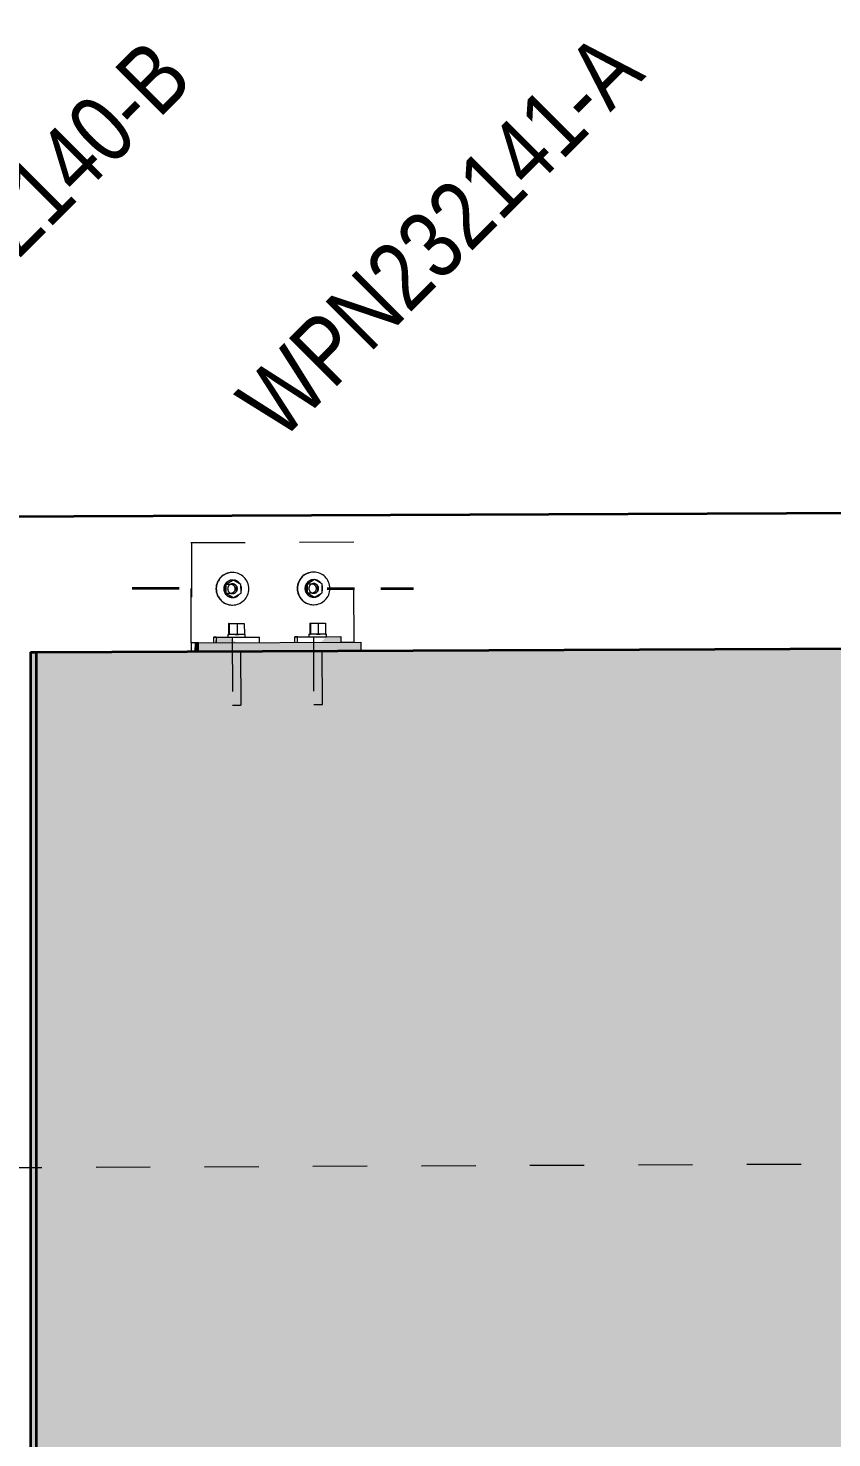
# Model space of a CAD drawing. Header units: metres. Extents: x 0 to 53, y 3 to 547.
# Drawn here: x 44.638 to 46.119, y 19.806 to 22.404 of the extents above; entities that cross this region are included whole.
import ezdxf

# ---------------------------------------------------------------- set-up
doc = ezdxf.new("R2010")
doc.units = ezdxf.units.M
doc.linetypes.add('JacobsDash', pattern=[0.0045, 0.003, -0.0015])
for name, color, linetype, lineweight in [('A-DETL', 7, 'Continuous', 13), ('A-GENM', 7, 'Continuous', 35), ('S-FNDN', 7, 'Continuous', 50), ('S-FNDN-IDEN', 7, 'Continuous', 18), ('S-FSTN', 7, 'Continuous', 18)]:
    doc.layers.add(name, color=color, linetype=linetype, lineweight=lineweight)
doc.styles.add('Arial Narrow_2', font='ARIALN.TTF', dxfattribs={"height": 0.125})

# ---------------------------------------------------------------- blocks, each defined once
blk = doc.blocks.new('BR08_20_GEN_WPC_PrecastPanel_Wall__4point - BR08_20_GEN_WPC_PrecastPanel_Wall__4point-8633951-DRG-2873194 - ELEVATION - FASCIA PANEL AT ABUTMENT B AND B2')
at = {"layer": 'A-GENM', "true_color": 0xc0c0c0}
for points in [[(-1099.7629, 14.7125), (-1099.7629, 21.2644), (-1102.1376, 21.254), (-1102.1376, 14.769), (-1101.0987, 14.7443)], [(-1102.1483, 21.254), (-1102.1376, 21.254), (-1101.8652, 21.2553)], [(-1102.1483, 14.769), (-1102.1376, 14.769), (-1102.1376, 21.254), (-1102.1483, 21.254), (-1102.1483, 15.1963)]]:
    blk.add_hatch(color=9, dxfattribs=at).paths.add_polyline_path(points)
at = {"layer": 'A-GENM'}
for p, q in [((-1102.1376, 21.254), (-1099.7629, 21.2644)), ((-1102.1483, 21.254), (-1102.1376, 21.254)), ((-1102.1483, 21.254), (-1102.1483, 14.769)), ((-1102.1376, 14.769), (-1102.1376, 21.254))]:
    blk.add_line(p, q, dxfattribs=at)
blk = doc.blocks.new('30_SFD_XSO_GeometryDataPoint_xyz_CS - 30_SFD_XSO_GeometryDataPoint_xyz_CS-V20-DRG-2873194 - ELEVATION - FASCIA PANEL AT ABUTMENT B AND B2')
at = {"layer": 'S-FNDN', "lineweight": 35}
for p, q in [((-1104.7591, 21.3584), (-1104.8459, 21.3584)), ((-1104.4861, 21.3584), (-1104.4359, 21.3584)), ((-1104.3872, 21.3584), (-1104.3269, 21.3584))]:
    blk.add_line(p, q, dxfattribs=at)
blk = doc.blocks.new('20_BR04_Wall_Panel_Bracket_Connection - 20_BR04_Wall_Panel_Bracket_Connection-V11-DRG-2873194 - ELEVATION - FASCIA PANEL AT ABUTMENT B AND B2')
at = {"layer": 'S-FSTN', "linetype": 'JacobsDash', "lineweight": 9, "true_color": 0xc0c0c0}
for points in [[(-1101.6126, 21.2723), (-1101.5763, 21.2726), (-1101.5763, 21.2825), (-1101.6031, 21.2824), (-1101.6123, 21.2726)], [(-1101.8466, 21.2553), (-1101.8386, 21.2553), (-1101.8387, 21.2713), (-1101.8453, 21.2713), (-1101.8467, 21.2553)], [(-1101.8386, 21.2553), (-1101.5393, 21.2566), (-1101.5394, 21.2726), (-1101.8387, 21.2713), (-1101.8387, 21.2644)], [(-1101.8058, 21.2715), (-1101.8058, 21.2815), (-1101.807, 21.2815), (-1101.8075, 21.2715)], [(-1101.8058, 21.2715), (-1101.7686, 21.2716), (-1101.7795, 21.2795), (-1101.7817, 21.2816), (-1101.8058, 21.2815), (-1101.8058, 21.2726)]]:
    blk.add_hatch(color=9, dxfattribs=at).paths.add_polyline_path(points)
at = {"layer": 'S-FSTN', "linetype": 'JacobsDash', "lineweight": 9}
for p, q in [((-1101.852, 21.2713), (-1101.8528, 21.4553)), ((-1101.8517, 21.4553), (-1101.8528, 21.4553)), ((-1101.852, 21.4553), (-1101.8518, 21.4553)), ((-1101.5524, 21.4566), (-1101.8517, 21.4553)), ((-1101.8517, 21.4553), (-1101.8509, 21.2713)), ((-1101.5516, 21.2726), (-1101.5524, 21.4566)), ((-1101.7759, 21.4008), (-1101.7765, 21.4008)), ((-1101.6262, 21.4014), (-1101.6269, 21.4014)), ((-1101.7789, 21.3788), (-1101.7875, 21.3788)), ((-1101.7875, 21.3628), (-1101.7789, 21.3628)), ((-1101.7686, 21.3753), (-1101.7686, 21.3759)), ((-1101.7686, 21.3668), (-1101.7686, 21.3749)), ((-1101.7686, 21.3657), (-1101.7686, 21.3663)), ((-1101.6292, 21.3794), (-1101.6379, 21.3794)), ((-1101.6379, 21.3634), (-1101.6292, 21.3634)), ((-1101.619, 21.376), (-1101.619, 21.3766)), ((-1101.6189, 21.3675), (-1101.619, 21.3755)), ((-1101.6189, 21.3664), (-1101.6189, 21.367)), ((-1101.7765, 21.3408), (-1101.7759, 21.3408)), ((-1101.6269, 21.3414), (-1101.6262, 21.3414)), ((-1101.6562, 21.2822), (-1101.6607, 21.2821)), ((-1101.6561, 21.2821), (-1101.6027, 21.2824)), ((-1101.852, 21.2713), (-1101.8519, 21.2553)), ((-1101.8452, 21.2713), (-1101.852, 21.2713)), ((-1101.851, 21.2713), (-1101.8512, 21.2713)), ((-1101.851, 21.2713), (-1101.8512, 21.2713)), ((-1101.8502, 21.2713), (-1101.8111, 21.2715)), ((-1101.8111, 21.2815), (-1101.807, 21.2815)), ((-1101.8111, 21.2815), (-1101.8111, 21.2715)), ((-1101.8059, 21.2815), (-1101.8104, 21.2815)), ((-1101.7811, 21.2816), (-1101.726, 21.2818)), ((-1101.7259, 21.2718), (-1101.726, 21.2818)), ((-1101.6615, 21.2821), (-1101.6561, 21.2821)), ((-1101.6615, 21.2821), (-1101.6614, 21.2721)), ((-1101.6561, 21.2721), (-1101.6561, 21.2821)), ((-1101.5763, 21.2725), (-1101.5516, 21.2726)), ((-1101.5516, 21.2726), (-1101.5507, 21.2726)), ((-1101.8519, 21.2553), (-1101.8496, 21.2553))]:
    blk.add_line(p, q, dxfattribs=at)
at = {"layer": 'S-FSTN', "lineweight": 9}
for p, q in [((-1101.6027, 21.2824), (-1101.5763, 21.2825)), ((-1101.5763, 21.2825), (-1101.5763, 21.2725)), ((-1101.8387, 21.2713), (-1101.8452, 21.2713)), ((-1101.8387, 21.2713), (-1101.5394, 21.2726)), ((-1101.8386, 21.2553), (-1101.8387, 21.2713)), ((-1101.807, 21.2815), (-1101.8058, 21.2815)), ((-1101.8058, 21.2815), (-1101.7812, 21.2816)), ((-1101.8058, 21.2815), (-1101.8058, 21.2715)), ((-1101.5394, 21.2726), (-1101.5393, 21.2566))]:
    blk.add_line(p, q, dxfattribs=at)
at = {"layer": 'S-FSTN', "linetype": 'JacobsDash', "lineweight": 9}
for centre, major_axis, start_param, end_param in [((-1101.7765, 21.3708), (0, 0.03), 0.004372, 3.141593), ((-1101.7759, 21.3708), (0, 0.03), 0.004372, 3.145965), ((-1101.7765, 21.3708), (0, 0.03), 0, 0.004372), ((-1101.7759, 21.3708), (0, 0.03), 3.145965, 6.283185), ((-1101.6262, 21.3714), (0, 0.03), 0.004372, 3.145965), ((-1101.6269, 21.3714), (0, 0.03), 0.004372, 3.141593), ((-1101.6269, 21.3714), (0, 0.03), 0, 0.004372), ((-1101.6262, 21.3714), (0, 0.03), 3.145965, 6.283185), ((-1101.7759, 21.3708), (0, 0.009), 0.004372, 3.145965), ((-1101.7789, 21.3708), (0, 0.008), 0.004372, 0.158937), ((-1101.7789, 21.3708), (0, 0.008), 2.980432, 3.141593), ((-1101.7789, 21.3708), (0, 0.008), 3.145965, 6.283185), ((-1101.7765, 21.3708), (0, 0.009), 3.201478, 6.225979), ((-1101.7759, 21.3708), (0, 0.009), 3.145965, 6.283185), ((-1101.7906, 21.3708), (0, 0.018), 5.067476, 5.22907), ((-1101.7906, 21.3708), (0, 0.018), 4.196234, 4.356982), ((-1101.7906, 21.3708), (0, 0.018), 4.368032, 4.387093), ((-1101.6262, 21.3714), (0, 0.009), 0.004372, 3.145965), ((-1101.6292, 21.3714), (0, 0.008), 0.004372, 0.158937), ((-1101.6292, 21.3714), (0, 0.008), 2.980432, 3.141593), ((-1101.6292, 21.3714), (0, 0.008), 3.145965, 6.283185), ((-1101.6269, 21.3714), (0, 0.009), 3.201478, 6.225979), ((-1101.6262, 21.3714), (0, 0.009), 3.145965, 6.283185), ((-1101.6409, 21.3714), (0, 0.018), 5.067476, 5.22907), ((-1101.6409, 21.3714), (0, 0.018), 4.196234, 4.356982), ((-1101.6409, 21.3714), (0, 0.018), 5.035874, 5.056427)]:
    blk.add_ellipse(centre, major_axis=major_axis, ratio=0.997785, start_param=start_param, end_param=end_param, dxfattribs=at)
blk = doc.blocks.new('Anchor Bolt -HAB - HAB H16 x 165-V50-DRG-2873194 - ELEVATION - FASCIA PANEL AT ABUTMENT B AND B2')
at = {"layer": 'S-FSTN', "linetype": 'JacobsDash', "lineweight": 9}
for p, q in [((-1101.6351, 21.2872), (-1101.635, 21.2822)), ((-1101.6335, 21.3073), (-1101.6324, 21.3073)), ((-1101.6335, 21.3073), (-1101.6334, 21.2873)), ((-1101.6323, 21.2873), (-1101.6334, 21.2873)), ((-1101.6325, 21.3073), (-1101.6328, 21.3073)), ((-1101.6324, 21.3073), (-1101.6179, 21.3073)), ((-1101.6324, 21.3073), (-1101.6323, 21.2873)), ((-1101.6178, 21.2873), (-1101.6323, 21.2873)), ((-1101.6269, 21.2823), (-1101.6263, 21.1572)), ((-1101.6179, 21.3073), (-1101.6045, 21.3074)), ((-1101.6179, 21.3073), (-1101.6178, 21.2873)), ((-1101.6044, 21.2874), (-1101.6178, 21.2873)), ((-1101.6103, 21.1572), (-1101.6109, 21.2823)), ((-1101.6045, 21.3074), (-1101.6044, 21.2874)), ((-1101.6027, 21.2824), (-1101.6028, 21.2874))]:
    blk.add_line(p, q, dxfattribs=at)
for centre, major_axis, start_param, end_param in [((-1101.6189, 21.2873), (0.0162, 0.0001), 3.208161, 3.73176), ((-1101.6189, 21.2873), (0.0162, 0.0001), 4.569518, 4.778957), ((-1101.6189, 21.2873), (0.0162, 0.0001), 4.778957, 4.988397), ((-1101.6189, 21.2873), (0.0162, 0.0001), 5.826155, 6.349753), ((-1101.6183, 21.1572), (0.008, 0.00003), 3.208161, 6.349753)]:
    blk.add_ellipse(centre, major_axis=major_axis, ratio=0.000291, start_param=start_param, end_param=end_param, dxfattribs=at)
blk = doc.blocks.new('Anchor Bolt -HAB - HAB H16 x 85-V51-DRG-2873194 - ELEVATION - FASCIA PANEL AT ABUTMENT B AND B2')
at = {"layer": 'S-FSTN', "linetype": 'JacobsDash', "lineweight": 9}
for p, q in [((-1101.6399, 21.3795), (-1101.6259, 21.3876)), ((-1101.6246, 21.3876), (-1101.6385, 21.3795)), ((-1101.6259, 21.3876), (-1101.6262, 21.3876)), ((-1101.6247, 21.3876), (-1101.6259, 21.3876)), ((-1101.6106, 21.3796), (-1101.6246, 21.3876)), ((-1101.6385, 21.3795), (-1101.6399, 21.3795)), ((-1101.6398, 21.3634), (-1101.6399, 21.3793)), ((-1101.6258, 21.3553), (-1101.6398, 21.3633)), ((-1101.6385, 21.3633), (-1101.6398, 21.3633)), ((-1101.6385, 21.3795), (-1101.6385, 21.3633)), ((-1101.6385, 21.3633), (-1101.6245, 21.3553)), ((-1101.6262, 21.3795), (-1101.6276, 21.3795)), ((-1101.6276, 21.3634), (-1101.6262, 21.3634)), ((-1101.6245, 21.3553), (-1101.6105, 21.3634)), ((-1101.6105, 21.3634), (-1101.6106, 21.3796)), ((-1101.6262, 21.3553), (-1101.6259, 21.3553)), ((-1101.6246, 21.3553), (-1101.6258, 21.3553))]:
    blk.add_line(p, q, dxfattribs=at)
for centre, start_param, end_param in [((-1101.6262, 21.3714), 0.429566, 1.575169), ((-1101.6259, 21.3714), 0.011926, 1.05157), ((-1101.6262, 21.3714), 0.224904, 0.362038), ((-1101.6259, 21.3714), 5.348708, 6.179547), ((-1101.6262, 21.3714), 1.575169, 2.622366), ((-1101.6259, 21.3714), 1.05157, 1.575169), ((-1101.6259, 21.3714), 1.575169, 2.098767), ((-1101.6259, 21.3714), 2.098767, 3.141593), ((-1101.6259, 21.3714), 3.25599, 4.083279), ((-1101.6259, 21.3714), 4.716761, 5.015998), ((-1101.6259, 21.3714), 4.417524, 4.716761), ((-1101.6262, 21.3714), 2.622366, 2.719587), ((-1101.6262, 21.3714), 2.790503, 2.884165), ((-1101.6262, 21.3714), 2.884165, 2.924978)]:
    blk.add_ellipse(centre, major_axis=(0, 0.0162), ratio=0.997785, start_param=start_param, end_param=end_param, dxfattribs=at)
blk = doc.blocks.new('Anchor Bolt -HAB - HAB H16 x 85-V52-DRG-2873194 - ELEVATION - FASCIA PANEL AT ABUTMENT B AND B2')
at = {"layer": 'S-FSTN', "linetype": 'JacobsDash', "lineweight": 9}
for p, q in [((-1101.7895, 21.3788), (-1101.7756, 21.3869)), ((-1101.7743, 21.3869), (-1101.7882, 21.3788)), ((-1101.7756, 21.3869), (-1101.7759, 21.3869)), ((-1101.7756, 21.3869), (-1101.7744, 21.3869)), ((-1101.7603, 21.3789), (-1101.7743, 21.3869)), ((-1101.7882, 21.3788), (-1101.7895, 21.3788)), ((-1101.7895, 21.3628), (-1101.7895, 21.3787)), ((-1101.7755, 21.3546), (-1101.7895, 21.3627)), ((-1101.7895, 21.3627), (-1101.7881, 21.3627)), ((-1101.7882, 21.3788), (-1101.7881, 21.3627)), ((-1101.7881, 21.3627), (-1101.7741, 21.3546)), ((-1101.7759, 21.3788), (-1101.7773, 21.3788)), ((-1101.7773, 21.3628), (-1101.7759, 21.3628)), ((-1101.7741, 21.3546), (-1101.7602, 21.3628)), ((-1101.7602, 21.3628), (-1101.7603, 21.3789)), ((-1101.7759, 21.3546), (-1101.7755, 21.3546)), ((-1101.7755, 21.3546), (-1101.7742, 21.3546))]:
    blk.add_line(p, q, dxfattribs=at)
for centre, start_param, end_param in [((-1101.7755, 21.3708), 0.011935, 1.05157), ((-1101.7759, 21.3708), 0.224783, 0.361849), ((-1101.7755, 21.3708), 5.348743, 6.179664), ((-1101.7759, 21.3708), 0.429406, 1.575169), ((-1101.7759, 21.3708), 1.575169, 2.622366), ((-1101.7755, 21.3708), 1.05157, 1.575169), ((-1101.7755, 21.3708), 1.575169, 2.098767), ((-1101.7755, 21.3708), 2.098767, 3.141593), ((-1101.7755, 21.3708), 3.255939, 4.08325), ((-1101.7755, 21.3708), 4.716761, 5.019413), ((-1101.7755, 21.3708), 4.414223, 4.716761), ((-1101.7759, 21.3708), 2.622366, 2.719682), ((-1101.7759, 21.3708), 2.790629, 2.884165), ((-1101.7759, 21.3708), 2.884165, 2.925028)]:
    blk.add_ellipse(centre, major_axis=(0, 0.0162), ratio=0.997785, start_param=start_param, end_param=end_param, dxfattribs=at)

msp = doc.modelspace()

# ---------------------------------------------------------------- linework, layer by layer
at = {"layer": 'A-DETL', "color": 8, "lineweight": 35, "true_color": 0x808080}
msp.add_line((41.7628, 21.4915), (51.7843, 21.5354), dxfattribs=at)
at = {"layer": 'A-DETL', "color": 8, "linetype": 'JacobsDash', "lineweight": 18, "true_color": 0x808080}
msp.add_line((41.7628, 20.2914), (51.7988, 20.3354), dxfattribs=at)

# ---------------------------------------------------------------- block references
at = {"layer": 'A-GENM'}
msp.add_blockref('BR08_20_GEN_WPC_PrecastPanel_Wall__4point - BR08_20_GEN_WPC_PrecastPanel_Wall__4point-8633951-DRG-2873194 - ELEVATION - FASCIA PANEL AT ABUTMENT B AND B2', (1146.7903, 0), dxfattribs=at)
at = {"layer": 'S-FNDN'}
msp.add_blockref('30_SFD_XSO_GeometryDataPoint_xyz_CS - 30_SFD_XSO_GeometryDataPoint_xyz_CS-V20-DRG-2873194 - ELEVATION - FASCIA PANEL AT ABUTMENT B AND B2', (1149.675, 0.0126), dxfattribs=at)
at = {"layer": 'S-FSTN', "linetype": 'JacobsDash', "lineweight": 9}
for name, p in [('20_BR04_Wall_Panel_Bracket_Connection - 20_BR04_Wall_Panel_Bracket_Connection-V11-DRG-2873194 - ELEVATION - FASCIA PANEL AT ABUTMENT B AND B2', (1146.7903, 0)), ('Anchor Bolt -HAB - HAB H16 x 85-V52-DRG-2873194 - ELEVATION - FASCIA PANEL AT ABUTMENT B AND B2', (1146.7903, 0)), ('Anchor Bolt -HAB - HAB H16 x 85-V51-DRG-2873194 - ELEVATION - FASCIA PANEL AT ABUTMENT B AND B2', (1146.7903, 0)), ('Anchor Bolt -HAB - HAB H16 x 165-V50-DRG-2873194 - ELEVATION - FASCIA PANEL AT ABUTMENT B AND B2', (1146.6406, -0.0007)), ('Anchor Bolt -HAB - HAB H16 x 165-V50-DRG-2873194 - ELEVATION - FASCIA PANEL AT ABUTMENT B AND B2', (1146.7903, 0))]:
    msp.add_blockref(name, p, dxfattribs=at)

# ---------------------------------------------------------------- texts
at = {"layer": 'S-FNDN-IDEN', "lineweight": 9, "char_height": 0.125, "attachment_point": 1, "rotation": 45, "style": 'Arial Narrow_2', "bg_fill": 3, "box_fill_scale": 1, "bg_fill_color": 256, "bg_fill_true_color": 13158600, "bg_fill_transparency": 0}
for s, insert in [('WPN232141-A', (45.0147, 21.729)), ('WPN232140-B', (44.1821, 21.7164))]:
    msp.add_mtext(s, dxfattribs=dict(at, insert=insert))

doc.saveas('drawing.dxf')
